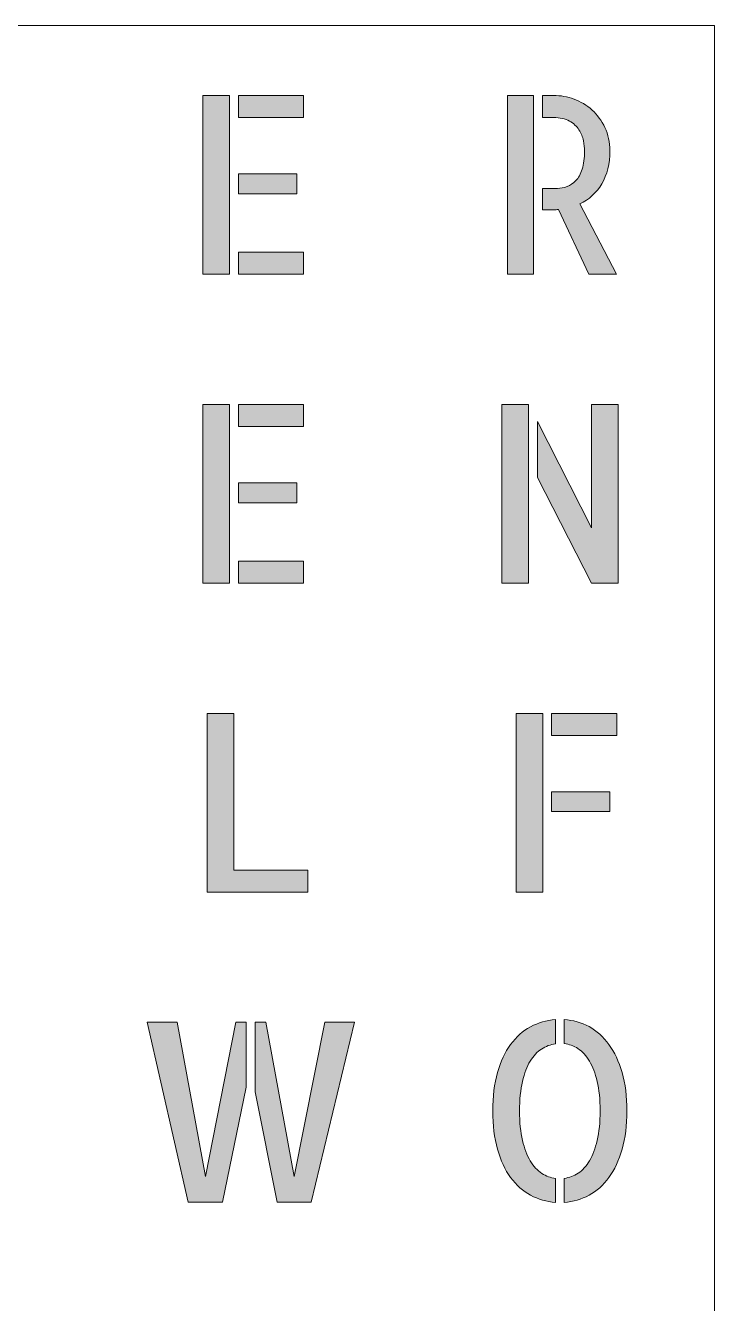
# Model space of a CAD drawing. Header units: millimetres. Extents: x 0 to 150, y -150 to 0.
# Drawn here: x 112.9 to 150, y -68.9 to 0 of the extents above; entities that cross this region are included whole.
import ezdxf

# ---------------------------------------------------------------- set-up
doc = ezdxf.new("R2010")
doc.units = ezdxf.units.MM
doc.header["$MEASUREMENT"] = 0
doc.layers.add('EN', color=7, linetype='Continuous', lineweight=0)
doc.layers.add('Laag 2', color=7, linetype='Continuous', lineweight=0)

# ---------------------------------------------------------------- blocks, each defined once
blk = doc.blocks.new('Block_7')
at = {"layer": 'EN', "true_color": 0x1d1d1b, "transparency": 33554687}
h = blk.add_hatch(color=250, dxfattribs=at)
h.dxf.hatch_style = 2
edge = h.paths.add_edge_path()
edge.add_spline(control_points=[(124.341, -12.228), (124.341, -12.228), (127.85, -12.228), (127.85, -12.228), (127.85, -12.228), (127.85, -13.419), (127.85, -13.419), (127.85, -13.419), (124.341, -13.419), (124.341, -13.419), (124.341, -13.419), (124.341, -12.228), (124.341, -12.228)], knot_values=[0, 0, 0, 0, 1, 1, 1, 2, 2, 2, 3, 3, 3, 4, 4, 4, 4], degree=3, periodic=0)
edge = h.paths.add_edge_path()
edge.add_spline(control_points=[(127.485, -9.073), (127.485, -9.073), (124.341, -9.073), (124.341, -9.073), (124.341, -9.073), (124.341, -8), (124.341, -8), (124.341, -8), (127.485, -8), (127.485, -8), (127.485, -8), (127.485, -9.073), (127.485, -9.073)], knot_values=[0, 0, 0, 0, 1, 1, 1, 2, 2, 2, 3, 3, 3, 4, 4, 4, 4], degree=3, periodic=0)
edge = h.paths.add_edge_path()
edge.add_spline(control_points=[(127.85, -3.771), (127.85, -3.771), (127.85, -4.962), (127.85, -4.962), (127.85, -4.962), (124.341, -4.962), (124.341, -4.962), (124.341, -4.962), (124.341, -3.771), (124.341, -3.771), (124.341, -3.771), (127.85, -3.771), (127.85, -3.771)], knot_values=[0, 0, 0, 0, 1, 1, 1, 2, 2, 2, 3, 3, 3, 4, 4, 4, 4], degree=3, periodic=0)
edge = h.paths.add_edge_path()
edge.add_spline(control_points=[(122.422, -3.771), (122.422, -3.771), (123.858, -3.771), (123.858, -3.771), (123.858, -3.771), (123.858, -13.419), (123.858, -13.419), (123.858, -13.419), (122.422, -13.419), (122.422, -13.419), (122.422, -13.419), (122.422, -3.771), (122.422, -3.771)], knot_values=[0, 0, 0, 0, 1, 1, 1, 2, 2, 2, 3, 3, 3, 4, 4, 4, 4], degree=3, periodic=0)
at = {"layer": 'EN'}
for points in [[(122.422, -3.771), (122.422, -3.771), (123.858, -3.771), (123.858, -3.771), (123.858, -3.771), (123.858, -13.419), (123.858, -13.419), (123.858, -13.419), (122.422, -13.419), (122.422, -13.419), (122.422, -13.419), (122.422, -3.771), (122.422, -3.771)], [(127.85, -3.771), (127.85, -3.771), (127.85, -4.962), (127.85, -4.962), (127.85, -4.962), (124.341, -4.962), (124.341, -4.962), (124.341, -4.962), (124.341, -3.771), (124.341, -3.771), (124.341, -3.771), (127.85, -3.771), (127.85, -3.771)], [(127.485, -9.073), (127.485, -9.073), (124.341, -9.073), (124.341, -9.073), (124.341, -9.073), (124.341, -8), (124.341, -8), (124.341, -8), (127.485, -8), (127.485, -8), (127.485, -8), (127.485, -9.073), (127.485, -9.073)], [(124.341, -12.228), (124.341, -12.228), (127.85, -12.228), (127.85, -12.228), (127.85, -12.228), (127.85, -13.419), (127.85, -13.419), (127.85, -13.419), (124.341, -13.419), (124.341, -13.419), (124.341, -13.419), (124.341, -12.228), (124.341, -12.228)]]:
    blk.add_open_spline(points, degree=3, knots=[0, 0, 0, 0, 1, 1, 1, 2, 2, 2, 3, 3, 3, 4, 4, 4, 4], dxfattribs=at)
blk = doc.blocks.new('Block_8')
at = {"layer": 'EN', "true_color": 0x1d1d1b, "transparency": 33554687}
h = blk.add_hatch(color=250, dxfattribs=at)
h.dxf.hatch_style = 2
edge = h.paths.add_edge_path()
edge.add_spline(control_points=[(144.728, -13.419), (144.728, -13.419), (143.233, -13.419), (143.233, -13.419), (143.233, -13.419), (141.596, -9.924), (141.596, -9.924), (141.573, -9.924), (141.547, -9.926), (141.52, -9.93), (141.492, -9.935), (141.451, -9.937), (141.396, -9.937), (141.341, -9.937), (141.261, -9.937), (141.155, -9.937), (141.049, -9.937), (140.909, -9.937), (140.737, -9.937), (140.737, -9.937), (140.737, -8.785), (140.737, -8.785), (140.737, -8.785), (141.537, -8.785), (141.537, -8.785), (141.71, -8.785), (141.883, -8.752), (142.055, -8.687), (142.228, -8.621), (142.385, -8.515), (142.526, -8.366), (142.668, -8.218), (142.781, -8.011), (142.868, -7.744), (142.954, -7.478), (142.997, -7.149), (142.997, -6.756), (142.997, -6.599), (142.978, -6.418), (142.939, -6.213), (142.899, -6.008), (142.819, -5.811), (142.697, -5.623), (142.575, -5.436), (142.405, -5.279), (142.185, -5.152), (141.965, -5.026), (141.675, -4.962), (141.314, -4.962), (141.314, -4.962), (140.737, -4.962), (140.737, -4.962), (140.737, -4.962), (140.737, -3.771), (140.737, -3.771), (140.737, -3.771), (141.337, -3.771), (141.337, -3.771), (141.706, -3.771), (142.071, -3.836), (142.432, -3.967), (142.793, -4.098), (143.117, -4.295), (143.404, -4.556), (143.69, -4.818), (143.922, -5.135), (144.098, -5.506), (144.275, -5.877), (144.363, -6.293), (144.363, -6.756), (144.363, -7.454), (144.218, -8.048), (143.927, -8.536), (143.637, -9.025), (143.245, -9.387), (142.75, -9.623), (142.75, -9.623), (144.728, -13.419), (144.728, -13.419)], knot_values=[0, 0, 0, 0, 1, 1, 1, 2, 2, 2, 3, 3, 3, 4, 4, 4, 5, 5, 5, 6, 6, 6, 7, 7, 7, 8, 8, 8, 9, 9, 9, 10, 10, 10, 11, 11, 11, 12, 12, 12, 13, 13, 13, 14, 14, 14, 15, 15, 15, 16, 16, 16, 17, 17, 17, 18, 18, 18, 19, 19, 19, 20, 20, 20, 21, 21, 21, 22, 22, 22, 23, 23, 23, 24, 24, 24, 25, 25, 25, 26, 26, 26, 26], degree=3, periodic=0)
edge = h.paths.add_edge_path()
edge.add_spline(control_points=[(138.841, -3.771), (138.841, -3.771), (140.254, -3.771), (140.254, -3.771), (140.254, -3.771), (140.254, -13.419), (140.254, -13.419), (140.254, -13.419), (138.841, -13.419), (138.841, -13.419), (138.841, -13.419), (138.841, -3.771), (138.841, -3.771)], knot_values=[0, 0, 0, 0, 1, 1, 1, 2, 2, 2, 3, 3, 3, 4, 4, 4, 4], degree=3, periodic=0)
at = {"layer": 'EN'}
for points, knots in [([(138.841, -3.771), (138.841, -3.771), (140.254, -3.771), (140.254, -3.771), (140.254, -3.771), (140.254, -13.419), (140.254, -13.419), (140.254, -13.419), (138.841, -13.419), (138.841, -13.419), (138.841, -13.419), (138.841, -3.771), (138.841, -3.771)], [0, 0, 0, 0, 1, 1, 1, 2, 2, 2, 3, 3, 3, 4, 4, 4, 4]), ([(144.728, -13.419), (144.728, -13.419), (143.233, -13.419), (143.233, -13.419), (143.233, -13.419), (141.596, -9.924), (141.596, -9.924), (141.573, -9.924), (141.547, -9.926), (141.52, -9.93), (141.492, -9.935), (141.451, -9.937), (141.396, -9.937), (141.341, -9.937), (141.261, -9.937), (141.155, -9.937), (141.049, -9.937), (140.909, -9.937), (140.737, -9.937), (140.737, -9.937), (140.737, -8.785), (140.737, -8.785), (140.737, -8.785), (141.537, -8.785), (141.537, -8.785), (141.71, -8.785), (141.883, -8.752), (142.055, -8.687), (142.228, -8.621), (142.385, -8.515), (142.526, -8.366), (142.668, -8.218), (142.781, -8.011), (142.868, -7.744), (142.954, -7.478), (142.997, -7.149), (142.997, -6.756), (142.997, -6.599), (142.978, -6.418), (142.939, -6.213), (142.899, -6.008), (142.819, -5.811), (142.697, -5.623), (142.575, -5.436), (142.405, -5.279), (142.185, -5.152), (141.965, -5.026), (141.675, -4.962), (141.314, -4.962), (141.314, -4.962), (140.737, -4.962), (140.737, -4.962), (140.737, -4.962), (140.737, -3.771), (140.737, -3.771), (140.737, -3.771), (141.337, -3.771), (141.337, -3.771), (141.706, -3.771), (142.071, -3.836), (142.432, -3.967), (142.793, -4.098), (143.117, -4.295), (143.404, -4.556), (143.69, -4.818), (143.922, -5.135), (144.098, -5.506), (144.275, -5.877), (144.363, -6.293), (144.363, -6.756), (144.363, -7.454), (144.218, -8.048), (143.927, -8.536), (143.637, -9.025), (143.245, -9.387), (142.75, -9.623), (142.75, -9.623), (144.728, -13.419), (144.728, -13.419)], [0, 0, 0, 0, 1, 1, 1, 2, 2, 2, 3, 3, 3, 4, 4, 4, 5, 5, 5, 6, 6, 6, 7, 7, 7, 8, 8, 8, 9, 9, 9, 10, 10, 10, 11, 11, 11, 12, 12, 12, 13, 13, 13, 14, 14, 14, 15, 15, 15, 16, 16, 16, 17, 17, 17, 18, 18, 18, 19, 19, 19, 20, 20, 20, 21, 21, 21, 22, 22, 22, 23, 23, 23, 24, 24, 24, 25, 25, 25, 26, 26, 26, 26])]:
    blk.add_open_spline(points, degree=3, knots=knots, dxfattribs=at)
blk = doc.blocks.new('Block_16')
at = {"layer": 'EN', "true_color": 0x1d1d1b, "transparency": 33554687}
h = blk.add_hatch(color=250, dxfattribs=at)
h.dxf.hatch_style = 2
edge = h.paths.add_edge_path()
edge.add_spline(control_points=[(124.341, -28.895), (124.341, -28.895), (127.85, -28.895), (127.85, -28.895), (127.85, -28.895), (127.85, -30.086), (127.85, -30.086), (127.85, -30.086), (124.341, -30.086), (124.341, -30.086), (124.341, -30.086), (124.341, -28.895), (124.341, -28.895)], knot_values=[0, 0, 0, 0, 1, 1, 1, 2, 2, 2, 3, 3, 3, 4, 4, 4, 4], degree=3, periodic=0)
edge = h.paths.add_edge_path()
edge.add_spline(control_points=[(127.485, -25.74), (127.485, -25.74), (124.341, -25.74), (124.341, -25.74), (124.341, -25.74), (124.341, -24.666), (124.341, -24.666), (124.341, -24.666), (127.485, -24.666), (127.485, -24.666), (127.485, -24.666), (127.485, -25.74), (127.485, -25.74)], knot_values=[0, 0, 0, 0, 1, 1, 1, 2, 2, 2, 3, 3, 3, 4, 4, 4, 4], degree=3, periodic=0)
edge = h.paths.add_edge_path()
edge.add_spline(control_points=[(127.85, -20.438), (127.85, -20.438), (127.85, -21.629), (127.85, -21.629), (127.85, -21.629), (124.341, -21.629), (124.341, -21.629), (124.341, -21.629), (124.341, -20.438), (124.341, -20.438), (124.341, -20.438), (127.85, -20.438), (127.85, -20.438)], knot_values=[0, 0, 0, 0, 1, 1, 1, 2, 2, 2, 3, 3, 3, 4, 4, 4, 4], degree=3, periodic=0)
edge = h.paths.add_edge_path()
edge.add_spline(control_points=[(122.422, -20.438), (122.422, -20.438), (123.858, -20.438), (123.858, -20.438), (123.858, -20.438), (123.858, -30.086), (123.858, -30.086), (123.858, -30.086), (122.422, -30.086), (122.422, -30.086), (122.422, -30.086), (122.422, -20.438), (122.422, -20.438)], knot_values=[0, 0, 0, 0, 1, 1, 1, 2, 2, 2, 3, 3, 3, 4, 4, 4, 4], degree=3, periodic=0)
at = {"layer": 'EN'}
for points in [[(122.422, -20.438), (122.422, -20.438), (123.858, -20.438), (123.858, -20.438), (123.858, -20.438), (123.858, -30.086), (123.858, -30.086), (123.858, -30.086), (122.422, -30.086), (122.422, -30.086), (122.422, -30.086), (122.422, -20.438), (122.422, -20.438)], [(127.85, -20.438), (127.85, -20.438), (127.85, -21.629), (127.85, -21.629), (127.85, -21.629), (124.341, -21.629), (124.341, -21.629), (124.341, -21.629), (124.341, -20.438), (124.341, -20.438), (124.341, -20.438), (127.85, -20.438), (127.85, -20.438)], [(127.485, -25.74), (127.485, -25.74), (124.341, -25.74), (124.341, -25.74), (124.341, -25.74), (124.341, -24.666), (124.341, -24.666), (124.341, -24.666), (127.485, -24.666), (127.485, -24.666), (127.485, -24.666), (127.485, -25.74), (127.485, -25.74)], [(124.341, -28.895), (124.341, -28.895), (127.85, -28.895), (127.85, -28.895), (127.85, -28.895), (127.85, -30.086), (127.85, -30.086), (127.85, -30.086), (124.341, -30.086), (124.341, -30.086), (124.341, -30.086), (124.341, -28.895), (124.341, -28.895)]]:
    blk.add_open_spline(points, degree=3, knots=[0, 0, 0, 0, 1, 1, 1, 2, 2, 2, 3, 3, 3, 4, 4, 4, 4], dxfattribs=at)
blk = doc.blocks.new('Block_17')
at = {"layer": 'EN', "true_color": 0x1d1d1b, "transparency": 33554687}
h = blk.add_hatch(color=250, dxfattribs=at)
h.dxf.hatch_style = 2
edge = h.paths.add_edge_path()
edge.add_spline(control_points=[(143.374, -20.438), (143.374, -20.438), (144.811, -20.438), (144.811, -20.438), (144.811, -20.438), (144.811, -30.086), (144.811, -30.086), (144.811, -30.086), (143.374, -30.086), (143.374, -30.086), (143.374, -30.086), (140.454, -24.378), (140.454, -24.378), (140.454, -24.378), (140.454, -21.367), (140.454, -21.367), (140.454, -21.367), (143.374, -27.088), (143.374, -27.088), (143.374, -27.088), (143.374, -20.438), (143.374, -20.438)], knot_values=[0, 0, 0, 0, 1, 1, 1, 2, 2, 2, 3, 3, 3, 4, 4, 4, 5, 5, 5, 6, 6, 6, 7, 7, 7, 7], degree=3, periodic=0)
edge = h.paths.add_edge_path()
edge.add_spline(control_points=[(138.535, -30.086), (138.535, -30.086), (138.535, -20.438), (138.535, -20.438), (138.535, -20.438), (139.971, -20.438), (139.971, -20.438), (139.971, -20.438), (139.971, -30.086), (139.971, -30.086), (139.971, -30.086), (138.535, -30.086), (138.535, -30.086)], knot_values=[0, 0, 0, 0, 1, 1, 1, 2, 2, 2, 3, 3, 3, 4, 4, 4, 4], degree=3, periodic=0)
at = {"layer": 'EN'}
for points, knots in [([(138.535, -30.086), (138.535, -30.086), (138.535, -20.438), (138.535, -20.438), (138.535, -20.438), (139.971, -20.438), (139.971, -20.438), (139.971, -20.438), (139.971, -30.086), (139.971, -30.086), (139.971, -30.086), (138.535, -30.086), (138.535, -30.086)], [0, 0, 0, 0, 1, 1, 1, 2, 2, 2, 3, 3, 3, 4, 4, 4, 4]), ([(143.374, -20.438), (143.374, -20.438), (144.811, -20.438), (144.811, -20.438), (144.811, -20.438), (144.811, -30.086), (144.811, -30.086), (144.811, -30.086), (143.374, -30.086), (143.374, -30.086), (143.374, -30.086), (140.454, -24.378), (140.454, -24.378), (140.454, -24.378), (140.454, -21.367), (140.454, -21.367), (140.454, -21.367), (143.374, -27.088), (143.374, -27.088), (143.374, -27.088), (143.374, -20.438), (143.374, -20.438)], [0, 0, 0, 0, 1, 1, 1, 2, 2, 2, 3, 3, 3, 4, 4, 4, 5, 5, 5, 6, 6, 6, 7, 7, 7, 7])]:
    blk.add_open_spline(points, degree=3, knots=knots, dxfattribs=at)
blk = doc.blocks.new('Block_25')
at = {"layer": 'EN', "true_color": 0x1d1d1b, "transparency": 33554687}
h = blk.add_hatch(color=250, dxfattribs=at)
h.dxf.hatch_style = 2
edge = h.paths.add_edge_path()
edge.add_spline(control_points=[(124.094, -37.104), (124.094, -37.104), (124.094, -45.561), (124.094, -45.561), (124.094, -45.561), (128.085, -45.561), (128.085, -45.561), (128.085, -45.561), (128.085, -46.752), (128.085, -46.752), (128.085, -46.752), (122.657, -46.752), (122.657, -46.752), (122.657, -46.752), (122.657, -37.104), (122.657, -37.104), (122.657, -37.104), (124.094, -37.104), (124.094, -37.104)], knot_values=[0, 0, 0, 0, 1, 1, 1, 2, 2, 2, 3, 3, 3, 4, 4, 4, 5, 5, 5, 6, 6, 6, 6], degree=3, periodic=0)
at = {"layer": 'EN'}
blk.add_open_spline([(124.094, -37.104), (124.094, -37.104), (124.094, -45.561), (124.094, -45.561), (124.094, -45.561), (128.085, -45.561), (128.085, -45.561), (128.085, -45.561), (128.085, -46.752), (128.085, -46.752), (128.085, -46.752), (122.657, -46.752), (122.657, -46.752), (122.657, -46.752), (122.657, -37.104), (122.657, -37.104), (122.657, -37.104), (124.094, -37.104), (124.094, -37.104)], degree=3, knots=[0, 0, 0, 0, 1, 1, 1, 2, 2, 2, 3, 3, 3, 4, 4, 4, 5, 5, 5, 6, 6, 6, 6], dxfattribs=at)
blk = doc.blocks.new('Block_26')
at = {"layer": 'EN', "true_color": 0x1d1d1b, "transparency": 33554687}
h = blk.add_hatch(color=250, dxfattribs=at)
h.dxf.hatch_style = 2
edge = h.paths.add_edge_path()
edge.add_spline(control_points=[(144.369, -42.406), (144.369, -42.406), (141.225, -42.406), (141.225, -42.406), (141.225, -42.406), (141.225, -41.333), (141.225, -41.333), (141.225, -41.333), (144.369, -41.333), (144.369, -41.333), (144.369, -41.333), (144.369, -42.406), (144.369, -42.406)], knot_values=[0, 0, 0, 0, 1, 1, 1, 2, 2, 2, 3, 3, 3, 4, 4, 4, 4], degree=3, periodic=0)
edge = h.paths.add_edge_path()
edge.add_spline(control_points=[(144.734, -37.104), (144.734, -37.104), (144.734, -38.295), (144.734, -38.295), (144.734, -38.295), (141.225, -38.295), (141.225, -38.295), (141.225, -38.295), (141.225, -37.104), (141.225, -37.104), (141.225, -37.104), (144.734, -37.104), (144.734, -37.104)], knot_values=[0, 0, 0, 0, 1, 1, 1, 2, 2, 2, 3, 3, 3, 4, 4, 4, 4], degree=3, periodic=0)
edge = h.paths.add_edge_path()
edge.add_spline(control_points=[(139.306, -37.104), (139.306, -37.104), (140.743, -37.104), (140.743, -37.104), (140.743, -37.104), (140.743, -46.752), (140.743, -46.752), (140.743, -46.752), (139.306, -46.752), (139.306, -46.752), (139.306, -46.752), (139.306, -37.104), (139.306, -37.104)], knot_values=[0, 0, 0, 0, 1, 1, 1, 2, 2, 2, 3, 3, 3, 4, 4, 4, 4], degree=3, periodic=0)
at = {"layer": 'EN'}
for points in [[(139.306, -37.104), (139.306, -37.104), (140.743, -37.104), (140.743, -37.104), (140.743, -37.104), (140.743, -46.752), (140.743, -46.752), (140.743, -46.752), (139.306, -46.752), (139.306, -46.752), (139.306, -46.752), (139.306, -37.104), (139.306, -37.104)], [(144.734, -37.104), (144.734, -37.104), (144.734, -38.295), (144.734, -38.295), (144.734, -38.295), (141.225, -38.295), (141.225, -38.295), (141.225, -38.295), (141.225, -37.104), (141.225, -37.104), (141.225, -37.104), (144.734, -37.104), (144.734, -37.104)], [(144.369, -42.406), (144.369, -42.406), (141.225, -42.406), (141.225, -42.406), (141.225, -42.406), (141.225, -41.333), (141.225, -41.333), (141.225, -41.333), (144.369, -41.333), (144.369, -41.333), (144.369, -41.333), (144.369, -42.406), (144.369, -42.406)]]:
    blk.add_open_spline(points, degree=3, knots=[0, 0, 0, 0, 1, 1, 1, 2, 2, 2, 3, 3, 3, 4, 4, 4, 4], dxfattribs=at)
blk = doc.blocks.new('Block_34')
at = {"layer": 'EN', "true_color": 0x1d1d1b, "transparency": 33554687}
h = blk.add_hatch(color=250, dxfattribs=at)
h.dxf.hatch_style = 2
edge = h.paths.add_edge_path()
edge.add_spline(control_points=[(128.998, -53.771), (128.998, -53.771), (130.599, -53.771), (130.599, -53.771), (130.599, -53.771), (128.256, -63.471), (128.256, -63.471), (128.256, -63.471), (126.419, -63.471), (126.419, -63.471), (126.419, -63.471), (125.242, -57.515), (125.242, -57.515), (125.242, -57.515), (125.242, -53.771), (125.242, -53.771), (125.242, -53.771), (125.807, -53.771), (125.807, -53.771), (125.807, -53.771), (127.338, -62.097), (127.338, -62.097), (127.338, -62.097), (128.998, -53.771), (128.998, -53.771)], knot_values=[0, 0, 0, 0, 1, 1, 1, 2, 2, 2, 3, 3, 3, 4, 4, 4, 5, 5, 5, 6, 6, 6, 7, 7, 7, 8, 8, 8, 8], degree=3, periodic=0)
edge = h.paths.add_edge_path()
edge.add_spline(control_points=[(122.557, -62.097), (122.557, -62.097), (124.206, -53.771), (124.206, -53.771), (124.206, -53.771), (124.759, -53.771), (124.759, -53.771), (124.759, -53.771), (124.759, -57.266), (124.759, -57.266), (124.759, -57.266), (123.476, -63.471), (123.476, -63.471), (123.476, -63.471), (121.627, -63.471), (121.627, -63.471), (121.627, -63.471), (119.425, -53.771), (119.425, -53.771), (119.425, -53.771), (121.027, -53.771), (121.027, -53.771), (121.027, -53.771), (122.557, -62.097), (122.557, -62.097)], knot_values=[0, 0, 0, 0, 1, 1, 1, 2, 2, 2, 3, 3, 3, 4, 4, 4, 5, 5, 5, 6, 6, 6, 7, 7, 7, 8, 8, 8, 8], degree=3, periodic=0)
at = {"layer": 'EN'}
for points in [[(122.557, -62.097), (122.557, -62.097), (124.206, -53.771), (124.206, -53.771), (124.206, -53.771), (124.759, -53.771), (124.759, -53.771), (124.759, -53.771), (124.759, -57.266), (124.759, -57.266), (124.759, -57.266), (123.476, -63.471), (123.476, -63.471), (123.476, -63.471), (121.627, -63.471), (121.627, -63.471), (121.627, -63.471), (119.425, -53.771), (119.425, -53.771), (119.425, -53.771), (121.027, -53.771), (121.027, -53.771), (121.027, -53.771), (122.557, -62.097), (122.557, -62.097)], [(128.998, -53.771), (128.998, -53.771), (130.599, -53.771), (130.599, -53.771), (130.599, -53.771), (128.256, -63.471), (128.256, -63.471), (128.256, -63.471), (126.419, -63.471), (126.419, -63.471), (126.419, -63.471), (125.242, -57.515), (125.242, -57.515), (125.242, -57.515), (125.242, -53.771), (125.242, -53.771), (125.242, -53.771), (125.807, -53.771), (125.807, -53.771), (125.807, -53.771), (127.338, -62.097), (127.338, -62.097), (127.338, -62.097), (128.998, -53.771), (128.998, -53.771)]]:
    blk.add_open_spline(points, degree=3, knots=[0, 0, 0, 0, 1, 1, 1, 2, 2, 2, 3, 3, 3, 4, 4, 4, 5, 5, 5, 6, 6, 6, 7, 7, 7, 8, 8, 8, 8], dxfattribs=at)
blk = doc.blocks.new('Block_35')
at = {"layer": 'EN', "true_color": 0x1d1d1b, "transparency": 33554687}
h = blk.add_hatch(color=250, dxfattribs=at)
h.dxf.hatch_style = 2
edge = h.paths.add_edge_path()
edge.add_spline(control_points=[(141.902, -53.627), (142.381, -53.653), (142.827, -53.779), (143.239, -54.006), (143.651, -54.233), (144.008, -54.554), (144.31, -54.969), (144.612, -55.383), (144.85, -55.889), (145.023, -56.487), (145.195, -57.085), (145.282, -57.772), (145.282, -58.549), (145.282, -59.326), (145.195, -60.015), (145.023, -60.617), (144.85, -61.22), (144.612, -61.728), (144.31, -62.143), (144.008, -62.557), (143.653, -62.876), (143.245, -63.098), (142.836, -63.321), (142.389, -63.45), (141.902, -63.484), (141.902, -63.484), (141.902, -62.188), (141.902, -62.188), (142.169, -62.154), (142.421, -62.06), (142.656, -61.907), (142.892, -61.754), (143.095, -61.532), (143.268, -61.239), (143.441, -60.947), (143.578, -60.58), (143.68, -60.14), (143.782, -59.699), (143.837, -59.169), (143.845, -58.549), (143.837, -57.929), (143.782, -57.399), (143.68, -56.958), (143.578, -56.518), (143.439, -56.151), (143.263, -55.859), (143.086, -55.566), (142.88, -55.344), (142.644, -55.191), (142.409, -55.039), (142.162, -54.949), (141.902, -54.923), (141.902, -54.923), (141.902, -53.627), (141.902, -53.627)], knot_values=[0, 0, 0, 0, 1, 1, 1, 2, 2, 2, 3, 3, 3, 4, 4, 4, 5, 5, 5, 6, 6, 6, 7, 7, 7, 8, 8, 8, 9, 9, 9, 10, 10, 10, 11, 11, 11, 12, 12, 12, 13, 13, 13, 14, 14, 14, 15, 15, 15, 16, 16, 16, 17, 17, 17, 18, 18, 18, 18], degree=3, periodic=0)
edge = h.paths.add_edge_path()
edge.add_spline(control_points=[(138.052, -58.549), (138.052, -57.772), (138.137, -57.085), (138.305, -56.487), (138.474, -55.889), (138.71, -55.383), (139.012, -54.969), (139.314, -54.554), (139.671, -54.235), (140.083, -54.013), (140.495, -53.79), (140.945, -53.662), (141.432, -53.627), (141.432, -53.627), (141.432, -54.936), (141.432, -54.936), (141.165, -54.971), (140.913, -55.062), (140.678, -55.211), (140.442, -55.359), (140.238, -55.577), (140.066, -55.865), (139.893, -56.153), (139.755, -56.52), (139.653, -56.965), (139.552, -57.41), (139.496, -57.938), (139.489, -58.549), (139.496, -59.169), (139.552, -59.699), (139.653, -60.14), (139.755, -60.58), (139.895, -60.949), (140.071, -61.246), (140.248, -61.543), (140.454, -61.767), (140.69, -61.92), (140.925, -62.073), (141.172, -62.162), (141.432, -62.188), (141.432, -62.188), (141.432, -63.484), (141.432, -63.484), (140.953, -63.45), (140.505, -63.321), (140.089, -63.098), (139.673, -62.876), (139.314, -62.557), (139.012, -62.143), (138.71, -61.728), (138.474, -61.22), (138.305, -60.617), (138.137, -60.015), (138.052, -59.326), (138.052, -58.549)], knot_values=[0, 0, 0, 0, 1, 1, 1, 2, 2, 2, 3, 3, 3, 4, 4, 4, 5, 5, 5, 6, 6, 6, 7, 7, 7, 8, 8, 8, 9, 9, 9, 10, 10, 10, 11, 11, 11, 12, 12, 12, 13, 13, 13, 14, 14, 14, 15, 15, 15, 16, 16, 16, 17, 17, 17, 18, 18, 18, 18], degree=3, periodic=0)
at = {"layer": 'EN'}
for points in [[(138.052, -58.549), (138.052, -57.772), (138.137, -57.085), (138.305, -56.487), (138.474, -55.889), (138.71, -55.383), (139.012, -54.969), (139.314, -54.554), (139.671, -54.235), (140.083, -54.013), (140.495, -53.79), (140.945, -53.662), (141.432, -53.627), (141.432, -53.627), (141.432, -54.936), (141.432, -54.936), (141.165, -54.971), (140.913, -55.062), (140.678, -55.211), (140.442, -55.359), (140.238, -55.577), (140.066, -55.865), (139.893, -56.153), (139.755, -56.52), (139.653, -56.965), (139.552, -57.41), (139.496, -57.938), (139.489, -58.549), (139.496, -59.169), (139.552, -59.699), (139.653, -60.14), (139.755, -60.58), (139.895, -60.949), (140.071, -61.246), (140.248, -61.543), (140.454, -61.767), (140.69, -61.92), (140.925, -62.073), (141.172, -62.162), (141.432, -62.188), (141.432, -62.188), (141.432, -63.484), (141.432, -63.484), (140.953, -63.45), (140.505, -63.321), (140.089, -63.098), (139.673, -62.876), (139.314, -62.557), (139.012, -62.143), (138.71, -61.728), (138.474, -61.22), (138.305, -60.617), (138.137, -60.015), (138.052, -59.326), (138.052, -58.549)], [(141.902, -53.627), (142.381, -53.653), (142.827, -53.779), (143.239, -54.006), (143.651, -54.233), (144.008, -54.554), (144.31, -54.969), (144.612, -55.383), (144.85, -55.889), (145.023, -56.487), (145.195, -57.085), (145.282, -57.772), (145.282, -58.549), (145.282, -59.326), (145.195, -60.015), (145.023, -60.617), (144.85, -61.22), (144.612, -61.728), (144.31, -62.143), (144.008, -62.557), (143.653, -62.876), (143.245, -63.098), (142.836, -63.321), (142.389, -63.45), (141.902, -63.484), (141.902, -63.484), (141.902, -62.188), (141.902, -62.188), (142.169, -62.154), (142.421, -62.06), (142.656, -61.907), (142.892, -61.754), (143.095, -61.532), (143.268, -61.239), (143.441, -60.947), (143.578, -60.58), (143.68, -60.14), (143.782, -59.699), (143.837, -59.169), (143.845, -58.549), (143.837, -57.929), (143.782, -57.399), (143.68, -56.958), (143.578, -56.518), (143.439, -56.151), (143.263, -55.859), (143.086, -55.566), (142.88, -55.344), (142.644, -55.191), (142.409, -55.039), (142.162, -54.949), (141.902, -54.923), (141.902, -54.923), (141.902, -53.627), (141.902, -53.627)]]:
    blk.add_open_spline(points, degree=3, knots=[0, 0, 0, 0, 1, 1, 1, 2, 2, 2, 3, 3, 3, 4, 4, 4, 5, 5, 5, 6, 6, 6, 7, 7, 7, 8, 8, 8, 9, 9, 9, 10, 10, 10, 11, 11, 11, 12, 12, 12, 13, 13, 13, 14, 14, 14, 15, 15, 15, 16, 16, 16, 17, 17, 17, 18, 18, 18, 18], dxfattribs=at)

msp = doc.modelspace()

# ---------------------------------------------------------------- linework, layer by layer
at = {"layer": 'Laag 2', "color": 250, "lineweight": 18, "true_color": 0x1d1d1b}
msp.add_lwpolyline([(150, -150), (0, -150), (0, 0), (150, 0)], close=True, dxfattribs=at)

# ---------------------------------------------------------------- block references
at = {"layer": 'EN'}
for name in ['Block_7', 'Block_8', 'Block_16', 'Block_17', 'Block_25', 'Block_26', 'Block_34', 'Block_35']:
    msp.add_blockref(name, (0, 0), dxfattribs=at)

doc.saveas('drawing.dxf')
